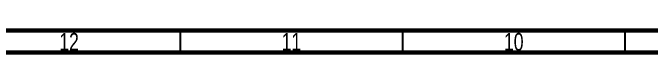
# Model space of a CAD drawing. Header units: millimetres. Extents: x 15 to 836, y 5 to 589.
# Drawn here: x 237.8 to 381.3, y 584 to 589 of the extents above; entities that cross this region are included whole.
import ezdxf

# ---------------------------------------------------------------- set-up
doc = ezdxf.new("R2010")
doc.units = ezdxf.units.MM
doc.styles.add('SLDTEXTSTYLE0', font='TXT', dxfattribs={"width": 0.75})

msp = doc.modelspace()

# ---------------------------------------------------------------- linework, layer by layer
at = {"color": 7, "linetype": 'Continuous', "lineweight": 60}
for p, q in [((15, 589), (836, 589)), ((20, 584), (831, 584))]:
    msp.add_line(p, q, dxfattribs=at)
at = {"color": 7, "linetype": 'Continuous', "lineweight": 30}
for p, q in [((275.5, 584), (275.5, 589)), ((325.5, 584), (325.5, 589)), ((375.5, 584), (375.5, 589))]:
    msp.add_line(p, q, dxfattribs=at)

# ---------------------------------------------------------------- texts
at = {"color": 7, "linetype": 'Continuous', "lineweight": 0, "char_height": 3.969, "attachment_point": 2, "style": 'SLDTEXTSTYLE0'}
for s, insert in [('12', (250.42, 588.42)), ('11', (300.42, 588.42)), ('10', (350.42, 588.42))]:
    msp.add_mtext(s, dxfattribs=dict(at, insert=insert))

doc.saveas('drawing.dxf')
